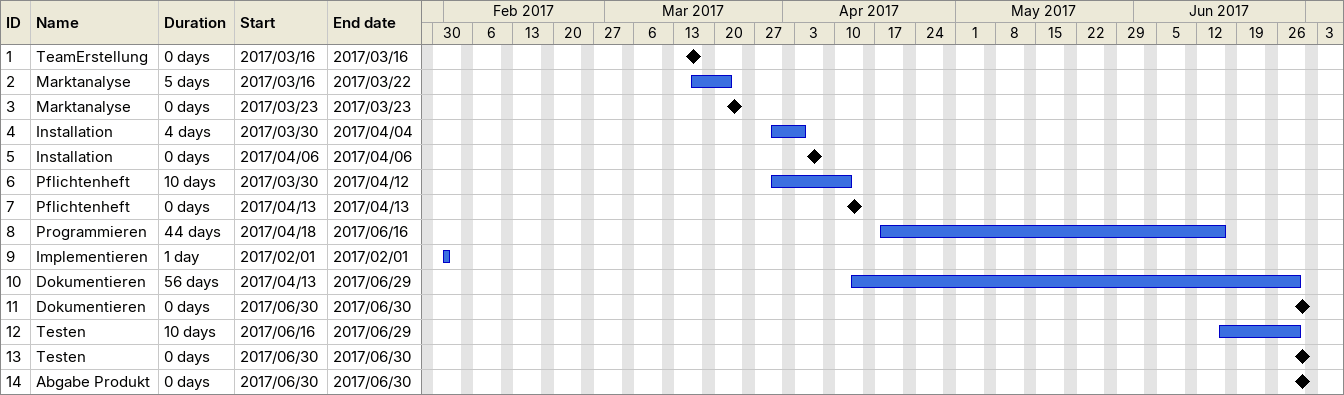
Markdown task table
| ID | Task | Duration | Start | Finish |
|---|---|---|---|---|
| 1 | TeamErstellung | 0d | 2017-03-16 | 2017-03-16 |
| 2 | Marktanalyse | 5d | 2017-03-16 | 2017-03-22 |
| 3 | Marktanalyse | 0d | 2017-03-23 | 2017-03-23 |
| 4 | Installation | 4d | 2017-03-30 | 2017-04-04 |
| 5 | Installation | 0d | 2017-04-06 | 2017-04-06 |
| 6 | Pflichtenheft | 10d | 2017-03-30 | 2017-04-12 |
| 7 | Pflichtenheft | 0d | 2017-04-13 | 2017-04-13 |
| 8 | Programmieren | 44d | 2017-04-18 | 2017-06-16 |
| 9 | Implementieren | 1d | 2017-02-01 | 2017-02-01 |
| 10 | Dokumentieren | 56d | 2017-04-13 | 2017-06-29 |
| 11 | Dokumentieren | 0d | 2017-06-30 | 2017-06-30 |
| 12 | Testen | 10d | 2017-06-16 | 2017-06-29 |
| 13 | Testen | 0d | 2017-06-30 | 2017-06-30 |
| 14 | Abgabe Produkt | 0d | 2017-06-30 | 2017-06-30 |
